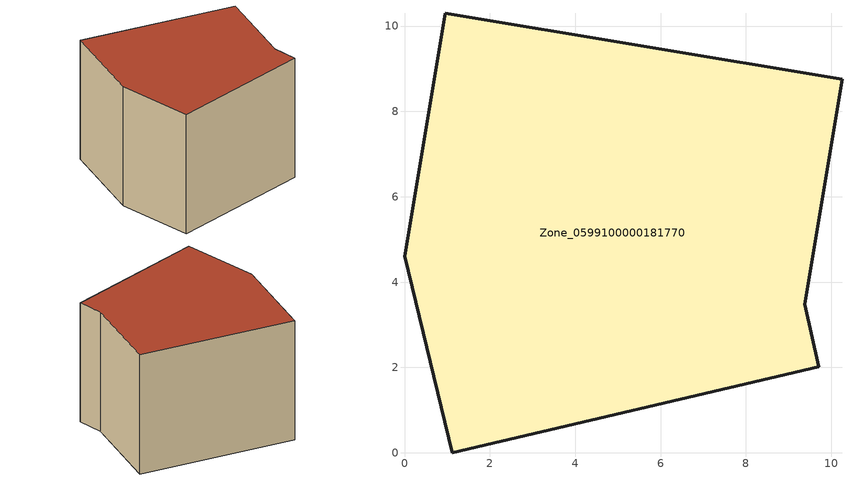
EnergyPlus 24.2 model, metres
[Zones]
Zone_0599100000181770
 floor ground (C_G): 9.38,3.48 9.71,2.01 1.12,0 0,4.6 0.95,10.3 10.25,8.75 z0
 wall outside (C_F): 0,4.6 1.12,0 9.71,2.01 9.38,3.48 10.25,8.75 0.95,10.3 0,4.6 z0:7.58
 roof outside (C_R): 0.95,10.3 0,4.6 1.12,0 9.71,2.01 9.38,3.48 10.25,8.75 z7.58
[BUILDING]
Pand.0599100000181770: North Axis=0; Terrain=City; Loads Convergence Tolerance Value=0.04; Temperature Convergence Tolerance Value=0.4; Solar Distribution=FullExterior; Maximum Number of Warmup Days=25; Minimum Number of Warmup Days=1
[Site:Location]
Rotterdam.The.Hague.AP_ZH_NLD Design_Conditions: Latitude=51.96; Longitude=4.45; Time Zone=1; Elevation=-4.5
[SITE:GROUNDTEMPERATURE:BUILDINGSURFACE]
18, 18, 18, 18, 18, 18, 18, 18, 18, 18, 18, 18
[MATERIAL] Thermal Absorptance=0.9; Solar Absorptance=0.7; Visible Absorptance=0.7
Name | Roughness | Thickness | Conductivity | Density | Specific Heat
G.TC.1975-1991 | MediumSmooth | 0.15 | 0.288461 | 540 | 1210
F.TC.1975-1991 | Rough | 0.3 | 0.230769 | 1920 | 840
R.TC.1975-1991 | MediumRough | 0.2 | 0.153846 | 1500 | 1000
[CONSTRUCTION]
C_G: G.TC.1975-1991
C_F: F.TC.1975-1991
C_R: R.TC.1975-1991
[ZONE]
Zone_0599100000181770: Type=1; Multiplier=1; Ceiling Height=Autocalculate; Volume=Autocalculate; Floor Area=autocalculate; Part of Total Floor Area=Yes
[ZONEINFILTRATION:DESIGNFLOWRATE]
Infil_Zone_0599100000181770: Zone or ZoneList or Space or SpaceList=Zone_0599100000181770; Schedule=AlwaysOn; Design Flow Rate Calculation Method=Flow/Area; Flow Rate per Floor Area=0.003; Constant Term Coefficient=1; Temperature Term Coefficient=0; Velocity Term Coefficient=0; Velocity Squared Term Coefficient=0
[HVACTEMPLATE:ZONE:IDEALLOADSAIRSYSTEM]
Zone_0599100000181770: Maximum Heating Supply Air Temperature=50; Minimum Cooling Supply Air Temperature=13; Maximum Heating Supply Air Humidity Ratio=0.0156; Minimum Cooling Supply Air Humidity Ratio=0.0077; Heating Limit=NoLimit; Cooling Limit=NoLimit; Dehumidification Control Type=ConstantSensibleHeatRatio; Cooling Sensible Heat Ratio=0.7; Dehumidification Setpoint=60; Humidification Control Type=None; Humidification Setpoint=30; Outdoor Air Method=None; Outdoor Air Flow Rate per Person=0.00944; Outdoor Air Flow Rate per Zone Floor Area=0; Outdoor Air Flow Rate per Zone=0; Demand Controlled Ventilation Type=None; Outdoor Air Economizer Type=NoEconomizer; Heat Recovery Type=None; Sensible Heat Recovery Effectiveness=0.7; Latent Heat Recovery Effectiveness=0.65
[ZONECONTROL:THERMOSTAT]
ThermostatControl_Zone_0599100000181770: Zone or ZoneList=Zone_0599100000181770; Control Type Schedule=DualSetpointControlType; Control 1=Thermostat_Zone_0599100000181770; Temperature Difference Between Cutout And Setpoint=0
[THERMOSTATSETPOINT:DUALSETPOINT]
Thermostat_Zone_0599100000181770: Heating Setpoint Temperature Schedule=HeatingSetpoint_Zone_0599100000181770; Cooling Setpoint Temperature Schedule=CoolingSetpoint_Zone_0599100000181770
[SCHEDULE:COMPACT]
HeatingSetpoint_Zone_0599100000181770: Through: 12/31, For: AllDays, Until: 24:00, 21
CoolingSetpoint_Zone_0599100000181770: Through: 12/31, For: AllDays, Until: 24:00, 24
DualSetpointControlType: Through: 12/31, For: AllDays, Until: 24:00, 4
AlwaysOn: Through: 12/31, For: AllDays, Until: 24:00, 1
